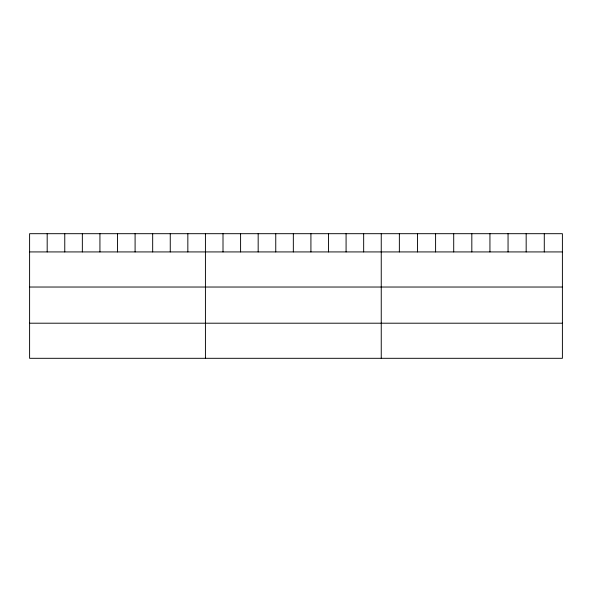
<?xml version="1.0" encoding="UTF-8"?>
<svg xmlns="http://www.w3.org/2000/svg" width="592" height="592" viewBox="0 0 592 592"><rect width="100%" height="100%" fill="white"/><g stroke="black" fill="none" stroke-linecap="round" stroke-linejoin="round"><path stroke-width="0.89" d="M562.4 251.926L562.4 358.308L29.6 358.308L29.6 233.692L562.4 233.692L562.4 251.926L29.6 251.926M29.6 287.031L562.4 287.031M29.6 323.202L562.4 323.202M544.285 233.692L544.285 251.926M526.17 233.692L526.17 251.926M508.054 233.692L508.054 251.926M489.939 233.692L489.939 251.926M471.824 233.692L471.824 251.926M453.709 233.692L453.709 251.926M435.594 233.692L435.594 251.926M417.478 233.692L417.478 251.926M399.363 233.692L399.363 251.926M381.248 233.692L381.248 358.308M363.666 233.692L363.666 251.926M346.083 233.692L346.083 251.926M328.501 233.692L328.501 251.926M310.918 233.692L310.918 251.926M293.336 233.692L293.336 251.926M275.754 233.692L275.754 251.926M258.171 233.692L258.171 251.926M240.589 233.692L240.589 251.926M223.006 233.692L223.006 251.926M205.424 233.692L205.424 358.308M187.842 233.692L187.842 251.926M170.259 233.692L170.259 251.926M152.677 233.692L152.677 251.926M135.094 233.692L135.094 251.926M117.512 233.692L117.512 251.926M99.93 233.692L99.93 251.926M82.347 233.692L82.347 251.926M64.765 233.692L64.765 251.926M47.182 233.692L47.182 251.926"/></g></svg>
